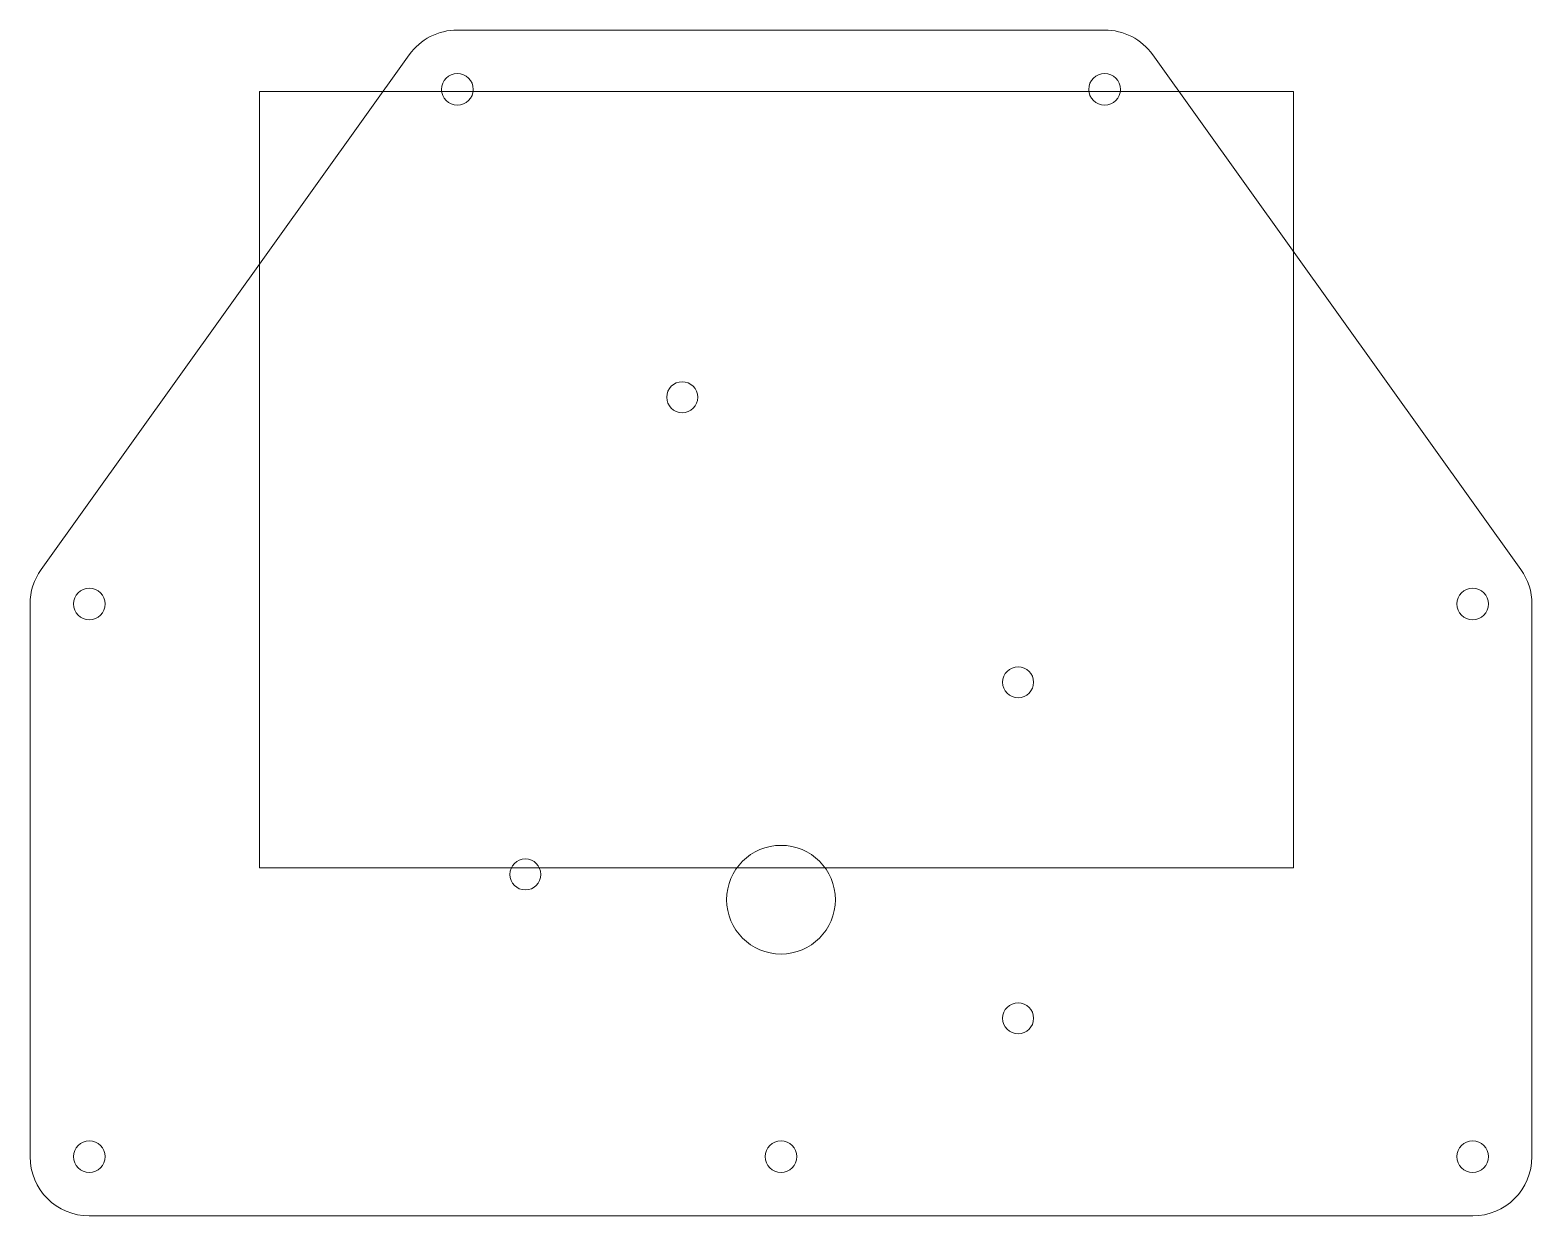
# Model space of a CAD drawing. Header units: inches. Extents: x -4.75 to 4.75, y 0.25 to 7.75.
import ezdxf

# ---------------------------------------------------------------- set-up
doc = ezdxf.new("R2010")
doc.units = ezdxf.units.IN
doc.header["$MEASUREMENT"] = 0
picture_1 = doc.add_image_def('image1.jpg', size_in_pixel=(1199, 900))

msp = doc.modelspace()

# ---------------------------------------------------------------- linework, layer by layer
at = {"color": 1, "linetype": 'Continuous', "lineweight": 0}
for p, q in [((-2.0467, 7.75), (2.0467, 7.75)), ((-4.68, 4.3385), (-2.3517, 7.5932)), ((2.3517, 7.5932), (4.68, 4.3385)), ((-4.75, 0.625), (-4.75, 4.1203)), ((4.75, 4.1203), (4.75, 0.625)), ((4.375, 0.25), (-4.375, 0.25))]:
    msp.add_line(p, q, dxfattribs=at)
for centre, radius in [((-2.0467, 7.375), 0.1005), ((2.0467, 7.375), 0.1005), ((-0.625, 5.4279), 0.098), ((-4.375, 4.1203), 0.1005), ((4.375, 4.1203), 0.1005), ((1.5, 3.625), 0.098), ((0, 2.25), 0.3437), ((-1.6171, 2.4098), 0.098), ((1.5, 1.5), 0.098), ((-4.375, 0.625), 0.1005), ((0, 0.625), 0.1005), ((4.375, 0.625), 0.1005)]:
    msp.add_circle(centre, radius, dxfattribs=at)
for centre, start, end in [((-2.0467, 7.375), 90, 144.42147), ((2.0467, 7.375), 35.57853, 90), ((-4.375, 4.1203), 144.42147, 180), ((4.375, 4.1203), 0, 35.57853), ((-4.375, 0.625), 180, 270), ((4.375, 0.625), 270, 0)]:
    msp.add_arc(centre, 0.375, start, end, dxfattribs=at)

# ---------------------------------------------------------------- pictures from other files: only their frames are drawn
at = {"color": 3, "lineweight": 0}
image = msp.add_image(picture_1, insert=(-3.2991, 2.4513), size_in_units=(6.5401, 4.9092), dxfattribs=at)
image.dxf.flags = 7

doc.saveas('drawing.dxf')
